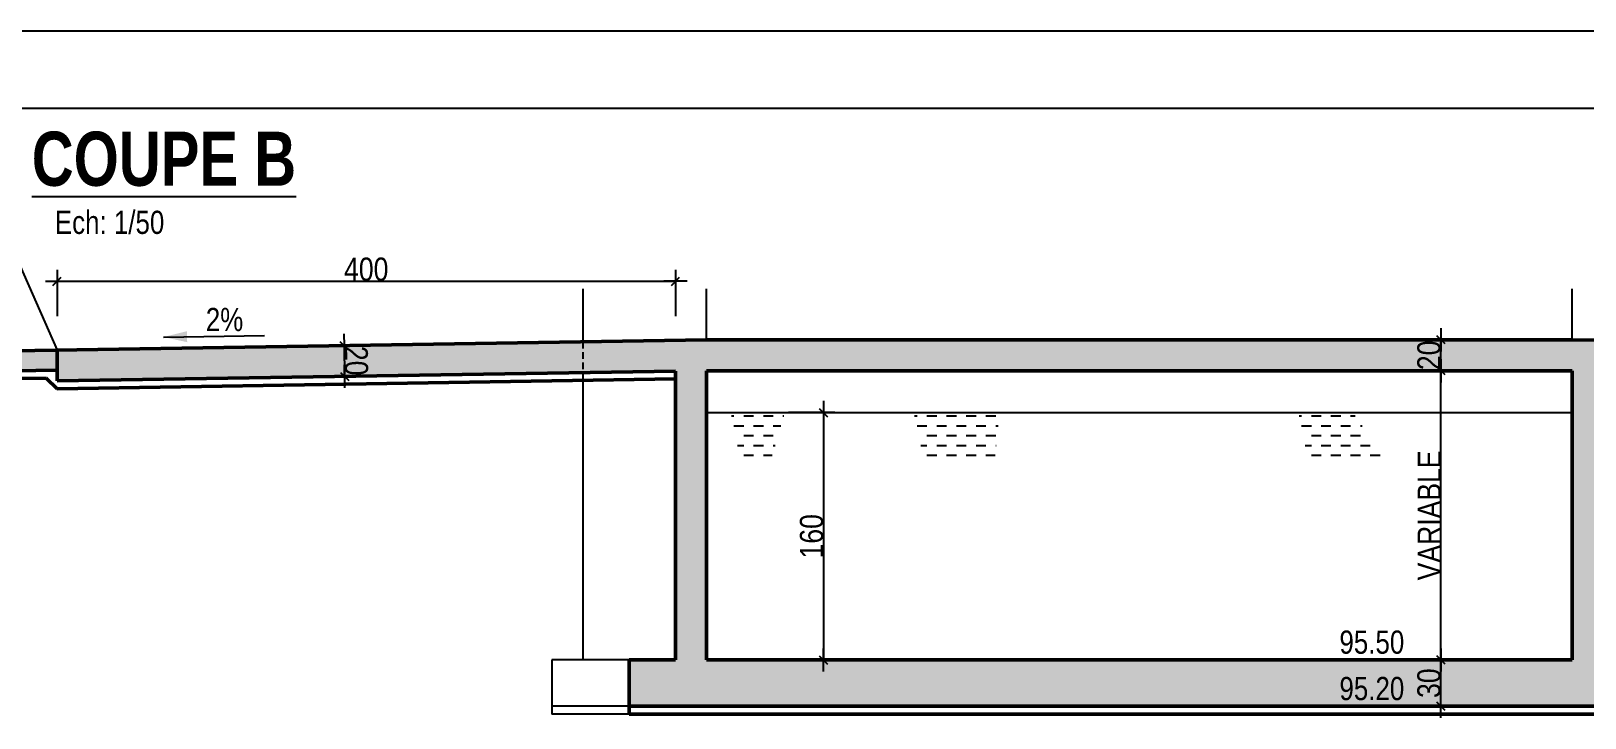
# Model space of a CAD drawing. Header units: centimetres. Extents: x -4990 to 114398, y -61489 to -12305.
# Drawn here: x 41931 to 42936, y -17301 to -16857 of the extents above; entities that cross this region are included whole.
import ezdxf
from ezdxf.enums import TextEntityAlignment as Align

# ---------------------------------------------------------------- set-up
doc = ezdxf.new("R2010")
doc.units = ezdxf.units.CM
doc.header["$LTSCALE"] = 0.5
doc.linetypes.add('CACHEX2', pattern=[19.05, 12.7, -6.35])
doc.layers.get('DEFPOINTS').update_dxf_attribs({"linetype": 'CONTINUOUS'})
for name, color, linetype in [('01_cote_gen', 4, 'CONTINUOUS'), ('01_linteaux', 2, 'CONTINUOUS'), ('01_poch_murs', 253, 'CONTINUOUS'), ('01_texte', 230, 'CONTINUOUS'), ('AA_COTES', 2, 'CONTINUOUS')]:
    doc.layers.add(name, color=color, linetype=linetype)
doc.layers.add('01_murs_coup', color=5, linetype='CONTINUOUS', lineweight=60)
doc.styles.add('impact', font='impact.ttf')
doc.styles.add('MATTE_TXT', font='arial.ttf')
doc.styles.add('STYLE2', font='ARIALN.TTF')
doc.dimstyles.new('JB50', dxfattribs={"dimscale": 0.1, "dimtxt": 150, "dimasz": 15, "dimexe": 0.1, "dimexo": 0.1, "dimgap": 0.09, "dimtad": 1, "dimdec": 1, "dimdsep": 46, "dimtxsty": 'STYLE2', "dimblk1": 'BOND_G', "dimblk2": 'BOND_D', "dimsah": 1, "dimcen": 1.5, "dimdle": 0.01, "dimse1": 1, "dimse2": 1, "dimclrd": 4, "dimclre": 2, "dimclrt": 6, "dimazin": 2, "dimtfac": 2.333333, "dimtdec": 1, "dimtix": 1, "dimtmove": 2, "dimatfit": 3, "dimldrblk": 'BOND_G', "dimfxl": 1, "dimtolj": 1, "dimtzin": 0, "dimarcsym": 0})

# ---------------------------------------------------------------- blocks, each defined once
blk = doc.blocks.new('BOND_G')
at = {"layer": 'AA_COTES', "color": 0}
for p, q in [((0, -5), (0, 15)), ((5, 0), (-5, 0)), ((1.77, 1.77), (-1.77, -1.77))]:
    blk.add_line(p, q, dxfattribs=at)
blk = doc.blocks.new('BOND_D')
at = {"layer": 'AA_COTES', "color": 0}
for p, q in [((5, 0), (-5, 0)), ((-1.77, -1.77), (1.77, 1.77)), ((0, 5), (0, -15))]:
    blk.add_line(p, q, dxfattribs=at)
blk = doc.blocks.new('*D364')
at = {"layer": '01_cote_gen', "color": 4, "lineweight": -2, "transparency": 16777216}
blk.add_line((41949.4, -17018.5), (42346.4, -17018.5), dxfattribs=at)
at = {"layer": 'DEFPOINTS', "color": 0, "transparency": 16777216}
for p in [(42347.9, -17018.5), (41947.9, -17074.5), (42347.9, -17127.4)]:
    blk.add_point(p, dxfattribs=at)
at = {"layer": '01_cote_gen', "color": 4, "lineweight": -2, "transparency": 16777216, "xscale": 1.5, "yscale": 1.5, "zscale": 1.5, "rotation": 180}
blk.add_blockref('BOND_G', (41947.9, -17018.5), dxfattribs=at)
at = {"layer": '01_cote_gen', "color": 4, "lineweight": -2, "transparency": 16777216, "xscale": 1.5, "yscale": 1.5, "zscale": 1.5}
blk.add_blockref('BOND_D', (42347.9, -17018.5), dxfattribs=at)
at = {"layer": '01_cote_gen', "color": 6, "transparency": 16777216, "insert": (42147.9, -17010.8), "char_height": 15, "attachment_point": 5, "style": 'STYLE2'}
blk.add_mtext('\\A1;400', dxfattribs=at)
blk = doc.blocks.new('*D365')
at = {"layer": '01_cote_gen', "color": 4, "lineweight": -2, "transparency": 16777216}
blk.add_line((42843.1, -17291.9), (42843.1, -17264.9), dxfattribs=at)
at = {"layer": 'DEFPOINTS', "color": 0, "transparency": 16777216}
for p in [(42843.1, -17263.4), (42871.4, -17263.4), (42871.4, -17293.4)]:
    blk.add_point(p, dxfattribs=at)
at = {"layer": '01_cote_gen', "color": 4, "lineweight": -2, "transparency": 16777216, "xscale": 1.5, "yscale": 1.5, "zscale": 1.5}
for name, p, rotation in [('BOND_D', (42843.1, -17263.4), 90), ('BOND_G', (42843.1, -17293.4), 270)]:
    blk.add_blockref(name, p, dxfattribs=dict(at, rotation=rotation))
at = {"layer": '01_cote_gen', "color": 6, "transparency": 16777216, "insert": (42835.4, -17278.4), "char_height": 15, "attachment_point": 5, "rotation": 90, "style": 'STYLE2'}
blk.add_mtext('\\A1;30', dxfattribs=at)
blk = doc.blocks.new('*D369')
at = {"layer": '01_cote_gen', "color": 4, "lineweight": -2, "transparency": 16777216}
blk.add_line((42843.1, -17261.9), (42843.1, -17077.9), dxfattribs=at)
at = {"layer": 'DEFPOINTS', "color": 0, "transparency": 16777216}
for p in [(42843.1, -17076.4), (42872, -17076.4), (42865.6, -17263.4)]:
    blk.add_point(p, dxfattribs=at)
at = {"layer": '01_cote_gen', "color": 4, "lineweight": -2, "transparency": 16777216, "xscale": 1.5, "yscale": 1.5, "zscale": 1.5}
for name, p, rotation in [('BOND_D', (42843.1, -17076.4), 90), ('BOND_G', (42843.1, -17263.4), 270)]:
    blk.add_blockref(name, p, dxfattribs=dict(at, rotation=rotation))
at = {"layer": '01_cote_gen', "color": 6, "transparency": 16777216, "insert": (42835.5, -17169.9), "char_height": 15, "attachment_point": 5, "rotation": 90, "style": 'STYLE2'}
blk.add_mtext('\\A1;VARIABLE', dxfattribs=at)
blk = doc.blocks.new('*D372')
at = {"layer": '01_cote_gen', "color": 4, "lineweight": -2, "transparency": 16777216}
blk.add_line((42133.6, -17061.5), (42133.8, -17078.5), dxfattribs=at)
at = {"layer": 'DEFPOINTS', "color": 0, "transparency": 16777216}
for p in [(42115.5, -17060.3), (42115.8, -17080.3), (42133.9, -17080)]:
    blk.add_point(p, dxfattribs=at)
at = {"layer": '01_cote_gen', "color": 4, "lineweight": -2, "transparency": 16777216, "xscale": 1.5, "yscale": 1.5, "zscale": 1.5}
for name, p, rotation in [('BOND_G', (42133.6, -17060), 90.90276787174435), ('BOND_D', (42133.9, -17080), 270.9027678717443)]:
    blk.add_blockref(name, p, dxfattribs=dict(at, rotation=rotation))
at = {"layer": '01_cote_gen', "color": 6, "transparency": 16777216, "insert": (42141.4, -17069.9), "char_height": 15, "attachment_point": 5, "rotation": 270.9028, "style": 'STYLE2'}
blk.add_mtext('\\A1;20', dxfattribs=at)
blk = doc.blocks.new('*D374')
at = {"layer": '01_cote_gen', "color": 4, "lineweight": -2, "transparency": 16777216}
blk.add_line((42843.1, -17074.9), (42843.1, -17057.9), dxfattribs=at)
at = {"layer": 'DEFPOINTS', "color": 0, "transparency": 16777216}
for p in [(42843.1, -17056.4), (42865.6, -17056.4), (42865.6, -17076.4)]:
    blk.add_point(p, dxfattribs=at)
at = {"layer": '01_cote_gen', "color": 4, "lineweight": -2, "transparency": 16777216, "xscale": 1.5, "yscale": 1.5, "zscale": 1.5}
for name, p, rotation in [('BOND_D', (42843.1, -17056.4), 90), ('BOND_G', (42843.1, -17076.4), 270)]:
    blk.add_blockref(name, p, dxfattribs=dict(at, rotation=rotation))
at = {"layer": '01_cote_gen', "color": 6, "transparency": 16777216, "insert": (42835.4, -17066.4), "char_height": 15, "attachment_point": 5, "rotation": 90, "style": 'STYLE2'}
blk.add_mtext('\\A1;20', dxfattribs=at)
blk = doc.blocks.new('*D375')
at = {"layer": '01_cote_gen', "color": 4, "lineweight": -2, "transparency": 16777216}
blk.add_line((42443.6, -17104.9), (42443.6, -17261.9), dxfattribs=at)
at = {"layer": 'DEFPOINTS', "color": 0, "transparency": 16777216}
for p in [(42440.2, -17103.4), (42440.2, -17263.4), (42443.6, -17263.4)]:
    blk.add_point(p, dxfattribs=at)
at = {"layer": '01_cote_gen', "color": 4, "lineweight": -2, "transparency": 16777216, "xscale": 1.5, "yscale": 1.5, "zscale": 1.5}
for name, p, rotation in [('BOND_G', (42443.6, -17103.4), 90), ('BOND_D', (42443.6, -17263.4), 270)]:
    blk.add_blockref(name, p, dxfattribs=dict(at, rotation=rotation))
at = {"layer": '01_cote_gen', "color": 6, "transparency": 16777216, "insert": (42436, -17183.4), "char_height": 15, "attachment_point": 5, "rotation": 90, "style": 'STYLE2'}
blk.add_mtext('\\A1;160', dxfattribs=at)

msp = doc.modelspace()

# ---------------------------------------------------------------- hatches: boundary and pattern name
at = {"layer": '01_linteaux'}
h = msp.add_hatch(dxfattribs=at)
h.set_pattern_fill('DASH', color=256, scale=2)
h.set_pattern_definition([(0, (3942.82, 160.088), (6.35, 6.35), [6.35, -6.35])])
h.paths.add_polyline_path([(42418.736, -17103.356), (42383.648, -17103.356), (42389.496, -17131.497), (42410.339, -17131.497)])
h = msp.add_hatch(dxfattribs=at)
h.set_pattern_fill('DASH', color=256, scale=2)
h.set_pattern_definition([(0, (4061.365, 160.088), (6.35, 6.35), [6.35, -6.35])])
h.paths.add_polyline_path([(42557.68, -17103.356), (42502.193, -17103.356), (42508.041, -17131.497), (42554.631, -17131.497)])
h = msp.add_hatch(dxfattribs=at)
h.set_pattern_fill('DASH', color=256, scale=2)
h.set_pattern_definition([(0, (4309.9895, 160.088), (6.35, 6.35), [6.35, -6.35])])
h.paths.add_polyline_path([(42785.906, -17103.356), (42750.818, -17103.356), (42756.666, -17131.497), (42806.677, -17131.497)])
at = {"layer": '01_poch_murs'}
h = msp.add_hatch(color=256, dxfattribs=at)
h.dxf.hatch_style = 1
h.paths.add_polyline_path([(41947.911, -17062.974), (41872.911, -17064.156), (41872.911, -17067.156), (41862.911, -17067.156), (41862.911, -17064.156), (41842.911, -17064.156), (41842.911, -17067.156), (41832.911, -17067.156), (41832.911, -17064.156), (41754.222, -17062.916), (41754.222, -17075.917), (41852.911, -17077.472), (41947.911, -17075.975)])
h.paths.add_polyline_path([(43432.911, -17067.356), (43422.911, -17067.356), (43422.911, -17064.156), (42927.911, -17056.356), (42367.911, -17056.356), (41947.911, -17062.974), (41947.911, -17075.975), (41947.911, -17082.976), (42347.911, -17076.673), (42347.911, -17263.356), (42317.911, -17263.356), (42317.911, -17293.356), (42977.911, -17293.356), (42977.911, -17263.356), (42947.911, -17263.356), (42947.911, -17076.673), (43432.911, -17084.316)])
h.paths.add_polyline_path([(42367.911, -17076.356), (42927.911, -17076.356), (42927.911, -17263.356), (42367.911, -17263.356)], flags=16)
h.paths.add_polyline_path([(43452.911, -17023.322), (43432.911, -17023.322), (43432.911, -17106.356), (43452.911, -17106.356)])
h.paths.add_polyline_path([(43467.911, -17106.356), (43417.911, -17106.356), (43417.911, -17136.356), (43467.911, -17136.356)])

# ---------------------------------------------------------------- linework, layer by layer
at = {"layer": '01_cote_gen'}
msp.add_line((47895.797, -16856.715), (37832.394, -16856.715), dxfattribs=at)
at = {"layer": '01_linteaux'}
for p, q in [((42287.911, -17023.322), (42287.911, -17057.616)), ((42367.911, -17056.356), (42367.911, -17023.322)), ((42927.911, -17056.356), (42927.911, -17023.322)), ((42287.911, -17077.619), (42287.911, -17263.356)), ((42367.911, -17103.356), (42927.911, -17103.356)), ((42410.339, -17131.497), (42410.339, -17131.497)), ((42528.884, -17131.497), (42528.884, -17131.497)), ((42777.509, -17131.497), (42777.509, -17131.497)), ((42267.911, -17263.356), (42267.911, -17298.356)), ((42317.911, -17263.356), (42267.911, -17263.356)), ((42317.911, -17293.356), (42267.911, -17293.356)), ((42317.911, -17298.356), (42267.911, -17298.356))]:
    msp.add_line(p, q, dxfattribs=at)
at = {"layer": '01_linteaux', "linetype": 'CACHEX2', "ltscale": 0.7}
msp.add_line((42287.911, -17057.616), (42287.911, -17077.619), dxfattribs=at)
at = {"layer": '01_murs_coup', "linetype": 'Continuous', "lineweight": 50}
for p, q in [((41872.911, -17064.156), (42367.911, -17056.356)), ((42367.911, -17056.356), (42927.911, -17056.356)), ((43422.911, -17064.156), (42927.911, -17056.356)), ((41947.911, -17062.974), (41947.911, -17082.976)), ((41852.911, -17077.472), (41947.911, -17075.975)), ((41947.911, -17082.976), (42347.911, -17076.673)), ((42347.911, -17076.673), (42347.911, -17263.356)), ((42367.911, -17076.356), (42367.911, -17263.356)), ((42367.911, -17076.356), (42927.911, -17076.356)), ((42927.911, -17076.356), (42927.911, -17263.356)), ((41852.911, -17082.473), (41940.758, -17081.089)), ((41947.99, -17087.976), (41940.758, -17081.089)), ((41947.99, -17087.976), (42347.99, -17081.673)), ((42317.911, -17263.356), (42347.911, -17263.356)), ((42317.911, -17263.356), (42317.911, -17298.356)), ((42367.911, -17263.356), (42927.911, -17263.356)), ((42317.911, -17293.356), (42977.911, -17293.356)), ((42317.911, -17298.356), (42977.911, -17298.356))]:
    msp.add_line(p, q, dxfattribs=at)
at = {"layer": '01_texte'}
for p, q in [((47845.797, -16906.715), (37882.394, -16906.715)), ((41918.462, -16996.028), (41947.911, -17062.974)), ((42016.786, -17054.561), (42082.023, -17053.533))]:
    msp.add_line(p, q, dxfattribs=at)
for points in [[(42016.786, -17054.561), (42031.945, -17050.76), (42032.001, -17054.322)], [(42016.786, -17054.561), (42032.057, -17057.883), (42032.001, -17054.322)]]:
    msp.add_solid(points, dxfattribs=at)

# ---------------------------------------------------------------- texts
at = {"layer": '01_texte', "style": 'impact'}
msp.add_text('%%UCOUPE B', height=35, dxfattribs=at).set_placement((42017.037, -16967.267), align=Align.BOTTOM_CENTER)
at = {"layer": '01_texte', "style": 'MATTE_TXT', "width": 0.8}
for s, p in [('Ech: 1/50', (41981.857, -16992.384)), ('2%%%', (42056.224, -17055.21)), ('95.50', (42798.391, -17263.85)), ('95.20', (42798.391, -17293.85))]:
    msp.add_text(s, height=15, dxfattribs=at).set_placement(p, align=Align.BOTTOM_CENTER)

# ---------------------------------------------------------------- dimensions: what is measured, and where the dimension line sits
at = {"layer": '01_cote_gen'}
dim = msp.add_linear_dim(base=(42347.911, -17018.514), p1=(41947.911, -17074.532), p2=(42347.911, -17127.395), dimstyle='JB50', dxfattribs=at)
dim.commit()
dim.dimension.update_dxf_attribs({"geometry": '*D364', "text_midpoint": (42147.911, -17010.847)})
dim = msp.add_aligned_dim(p1=(42115.499, -17060.333), p2=(42115.814, -17080.33), distance=18.054, dimstyle='JB50', dxfattribs=at)
dim.commit()
dim.dimension.update_dxf_attribs({"geometry": '*D372', "text_midpoint": (42141.376, -17069.926)})
for base, p1, p2, picture, middle in [((42843.051, -17056.356), (42865.551, -17076.356), (42865.551, -17056.356), '*D374', (42835.383, -17066.356)), ((42443.647, -17263.356), (42440.211, -17103.356), (42440.211, -17263.356), '*D375', (42435.98, -17183.356)), ((42843.051, -17263.356), (42871.444, -17293.356), (42871.444, -17263.356), '*D365', (42835.383, -17278.356))]:
    dim = msp.add_linear_dim(base=base, p1=p1, p2=p2, angle=90, dimstyle='JB50', dxfattribs=at)
    dim.commit()
    dim.dimension.update_dxf_attribs({"geometry": picture, "text_midpoint": middle})
dim = msp.add_linear_dim(base=(42843.051, -17076.356), p1=(42865.551, -17263.356), p2=(42871.955, -17076.356), angle=90, text='VARIABLE', dimstyle='JB50', dxfattribs=at)
dim.commit()
dim.dimension.update_dxf_attribs({"geometry": '*D369', "text_midpoint": (42835.542, -17169.856)})

doc.saveas('drawing.dxf')
